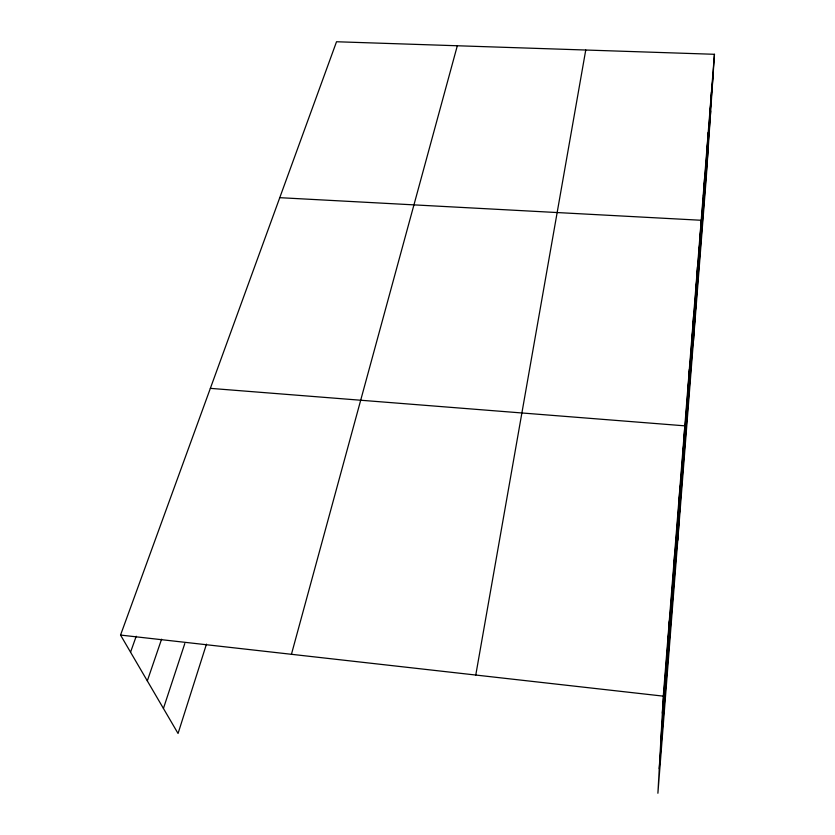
<?xml version="1.0" encoding="UTF-8"?>
<svg xmlns="http://www.w3.org/2000/svg" width="835" height="835" viewBox="0 0 835 835"><rect width="100%" height="100%" fill="white"/><g stroke="black" fill="none" stroke-linecap="round" stroke-linejoin="round"><path stroke-width="1.25" d="M714.457 54.296L663.293 696.139L657.897 793.25L706.233 178.22L714.457 54.296L336.526 41.75L120.543 635.07L178.053 733.474L206.464 644.129M668.25 638.838L669.294 620.896M673.741 569.825L674.847 551.131M678.855 505.582L680.024 486.283M677.78 540.276L684.836 425.84L210.347 388.358M688.082 389.538L689.345 369.383M692.257 336.964L693.561 316.517M696.192 287.574L697.507 266.908M693.353 342.068L701.233 220.273L279.767 197.676M703.467 195.985L704.834 175.058M706.848 153.463L708.226 132.462M710.042 113.299L711.43 92.278M662.343 713.163L713.069 75.307M660.767 741.553L710.7 111.003M659.253 768.711L708.372 145.958M475.773 675.045L585.753 50.027M291.436 654.306L457.319 45.758M163.43 708.456L184.806 643.524M147.315 680.89L161.583 639.192M130.552 652.198L136.22 636.249M120.543 635.07L663.293 696.139"/></g></svg>
